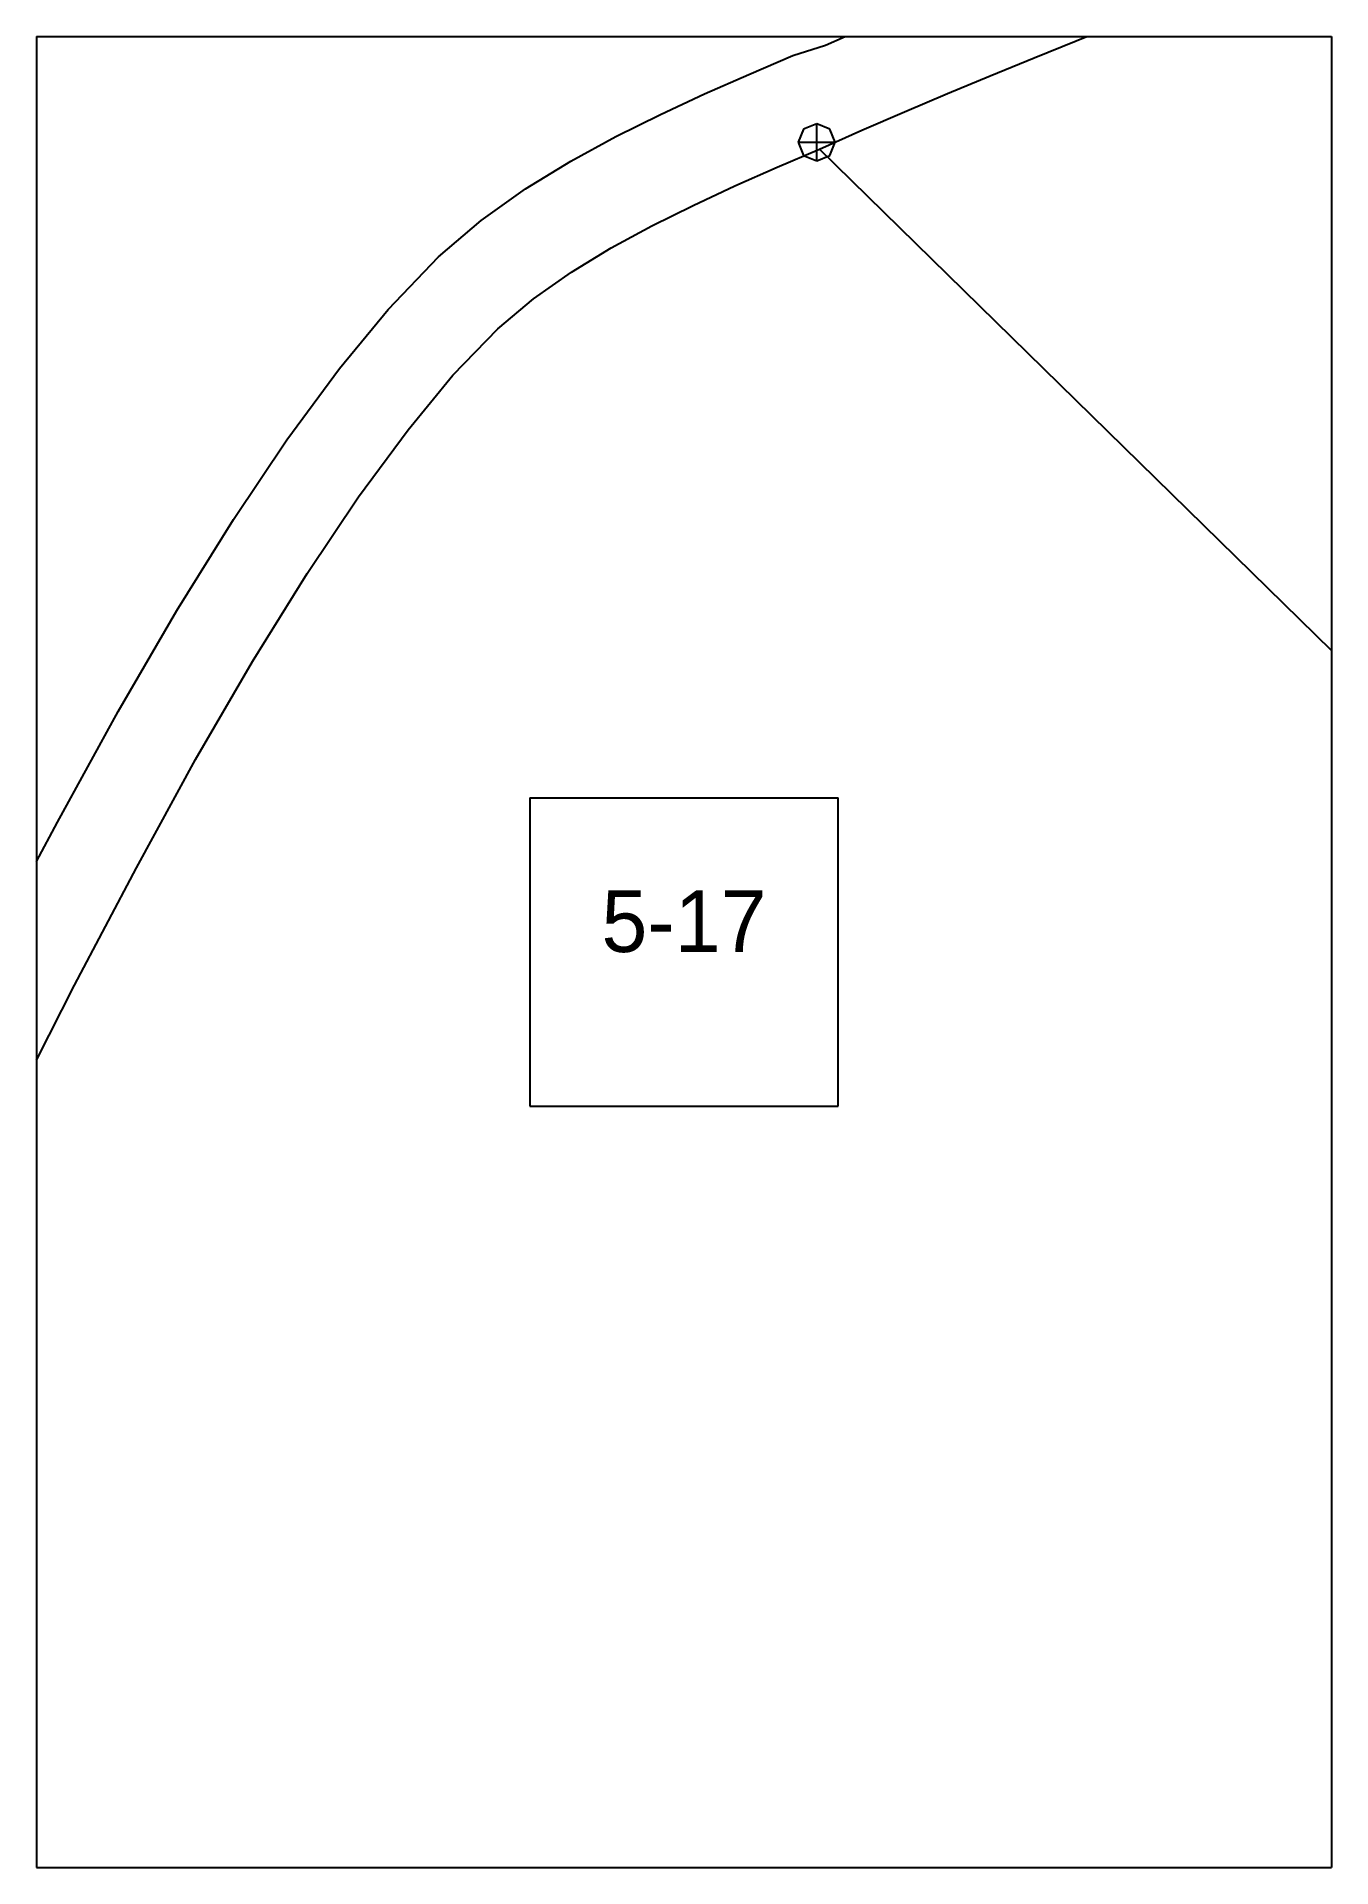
# Paper-space layout 'Plan 5-17' of a CAD drawing. Header units: metres, sheet in millimetres. Extents: x 0 to 210, y 0 to 297.
# The model-space entities are those that its viewports show. They can reach past a viewport. Long polylines and large blocks are cut down to what shows.
import ezdxf
from ezdxf.enums import TextEntityAlignment as Align

# ---------------------------------------------------------------- set-up
doc = ezdxf.new("R2010")
doc.units = ezdxf.units.M
for name, color, linetype in [('default', 7, 'Continuous'), ('TEXTLAYER', 7, 'Continuous'), ('VIEWPORTS', 7, 'Continuous')]:
    doc.layers.add(name, color=color, linetype=linetype)

msp = doc.modelspace()

# ---------------------------------------------------------------- linework, layer by layer
at = {"color": 9}
for p, q in [((3360, -891), (3360, -1188)), ((3360, -891), (3360, -1188)), ((3570, -891), (3570, -1188)), ((3570, -891), (3570, -1188)), ((3150, -1188), (3360, -1188)), ((3150, -1188), (3360, -1188)), ((3360, -1188), (3570, -1188)), ((3360, -1188), (3360, -1485)), ((3360, -1188), (3570, -1188)), ((3360, -1188), (3360, -1485)), ((3570, -1188), (3780, -1188)), ((3570, -1188), (3570, -1485)), ((3570, -1188), (3780, -1188)), ((3570, -1188), (3570, -1485)), ((3440, -1311.5), (3490, -1311.5)), ((3440, -1311.5), (3440, -1361.5)), ((3490, -1361.5), (3490, -1311.5)), ((3440, -1361.5), (3490, -1361.5)), ((3150, -1485), (3360, -1485)), ((3150, -1485), (3360, -1485)), ((3360, -1485), (3570, -1485)), ((3360, -1485), (3360, -1782)), ((3360, -1485), (3570, -1485)), ((3360, -1485), (3360, -1782)), ((3570, -1485), (3780, -1485)), ((3570, -1485), (3570, -1782)), ((3570, -1485), (3780, -1485)), ((3570, -1485), (3570, -1782))]:
    msp.add_line(p, q, dxfattribs=at)
at = {"layer": 'default', "color": 7, "linetype": 'Continuous'}
for p, q in [((3487.94, -1189.39), (3494.94, -1186.37)), ((3528.6, -1188.7), (3535.66, -1185.87)), ((3482.63, -1191.08), (3487.94, -1189.39)), ((3521.78, -1191.45), (3528.6, -1188.7)), ((3475.49, -1194.12), (3482.63, -1191.08)), ((3514.68, -1194.35), (3521.78, -1191.45)), ((3468.35, -1197.28), (3475.49, -1194.12)), ((3507.73, -1197.25), (3514.68, -1194.35)), ((3461.17, -1200.62), (3468.35, -1197.28)), ((3500.79, -1200.19), (3507.73, -1197.25)), ((3453.93, -1204.21), (3461.17, -1200.62)), ((3486.52, -1202.13), (3484.4, -1203.01)), ((3488.64, -1203.01), (3486.52, -1202.13)), ((3486.52, -1208.13), (3486.52, -1202.13)), ((3493.87, -1203.17), (3500.79, -1200.19)), ((3446.64, -1208.18), (3453.93, -1204.21)), ((3484.4, -1203.01), (3483.52, -1205.13)), ((3483.52, -1205.13), (3484.4, -1207.26)), ((3483.52, -1205.13), (3489.52, -1205.13)), ((3486.99, -1206.24), (3493.87, -1203.17)), ((3489.52, -1205.13), (3488.64, -1203.01)), ((3488.64, -1207.26), (3489.52, -1205.13)), ((3439.31, -1212.67), (3446.64, -1208.18)), ((3480.09, -1209.19), (3486.99, -1206.24)), ((3484.4, -1207.26), (3486.52, -1208.13)), ((3486.52, -1208.13), (3488.64, -1207.26)), ((3486.99, -1206.24), (3708.7, -1423.45)), ((3473.26, -1212.22), (3480.09, -1209.19)), ((3432.08, -1217.85), (3439.31, -1212.67)), ((3466.47, -1215.38), (3473.26, -1212.22)), ((3459.76, -1218.71), (3466.47, -1215.38)), ((3425.2, -1223.75), (3432.08, -1217.85)), ((3453.17, -1222.29), (3459.76, -1218.71)), ((3446.75, -1226.19), (3453.17, -1222.29)), ((3417, -1232.25), (3425.2, -1223.75)), ((3440.59, -1230.53), (3446.75, -1226.19)), ((3409.14, -1241.84), (3417, -1232.25)), ((3434.83, -1235.41), (3440.59, -1230.53)), ((3427.53, -1242.91), (3434.83, -1235.41)), ((3400.58, -1253.42), (3409.14, -1241.84)), ((3420.25, -1251.78), (3427.53, -1242.91)), ((3412.19, -1262.66), (3420.25, -1251.78)), ((3391.91, -1266.36), (3400.58, -1253.42)), ((3403.88, -1275.09), (3412.19, -1262.66)), ((3382.72, -1281.12), (3391.91, -1266.36)), ((3395.01, -1289.36), (3403.88, -1275.09)), ((3373.21, -1297.48), (3382.72, -1281.12)), ((3385.78, -1305.28), (3395.01, -1289.36)), ((3363.36, -1315.45), (3373.21, -1297.48)), ((3376.19, -1322.83), (3385.78, -1305.28)), ((3353.08, -1334.9), (3363.36, -1315.45)), ((3366.16, -1341.87), (3376.19, -1322.83)), ((3355.79, -1362.35), (3366.16, -1341.87))]:
    msp.add_line(p, q, dxfattribs=at)

# ---------------------------------------------------------------- texts
at = {"layer": 'TEXTLAYER', "color": 1}
msp.add_text('5-17', height=10, dxfattribs=at).set_placement((3465, -1336.5), align=Align.CENTER)

psp = doc.layouts.new('Plan 5-17')

# ---------------------------------------------------------------- viewports
at = {"layer": 'VIEWPORTS'}
psp.add_viewport(center=(105, 148.5), size=(210, 297), view_center_point=(3465, -1336.5), view_height=297, dxfattribs=at)

doc.saveas('drawing.dxf')
